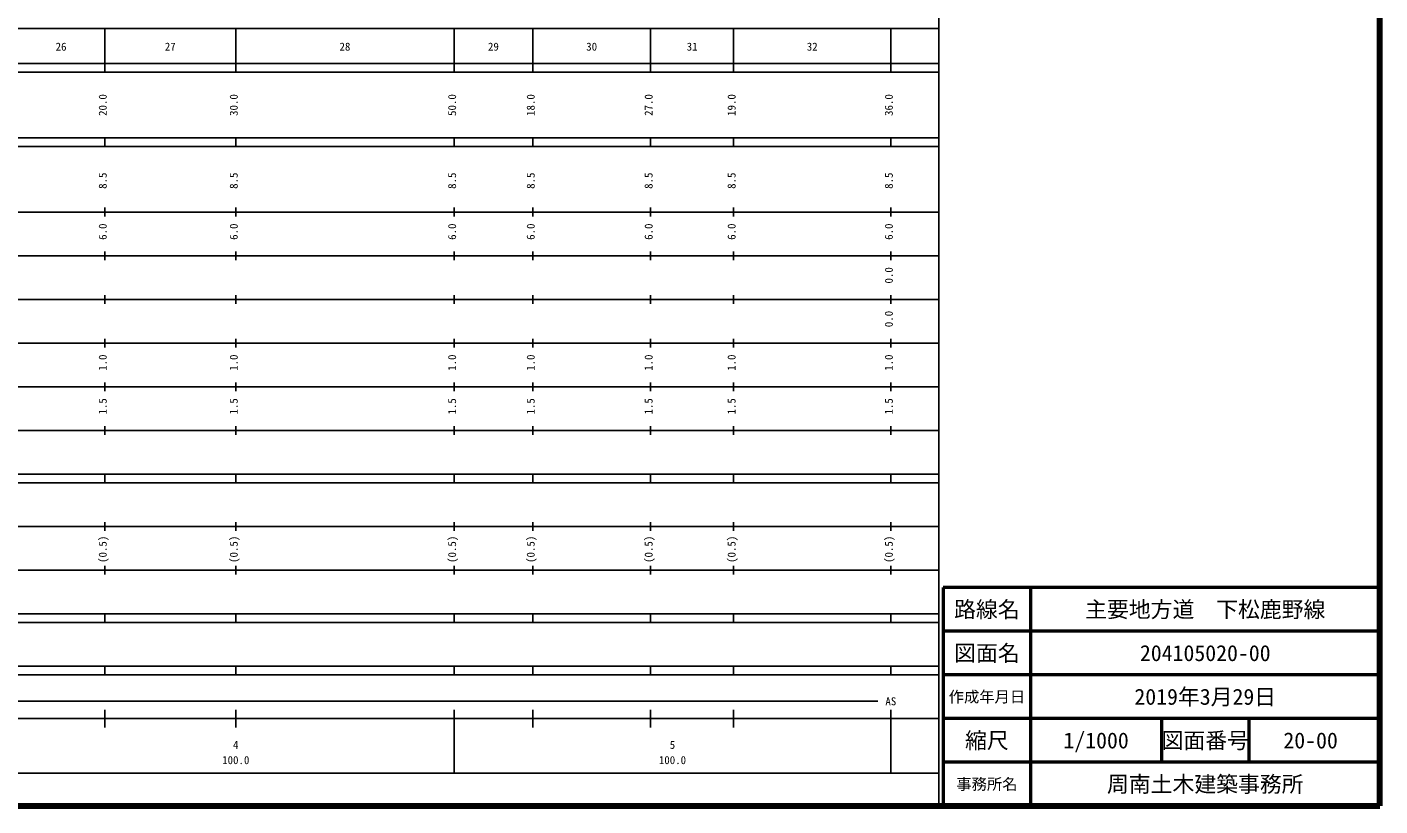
# Model space of a CAD drawing. Units: millimetres on the paper, enlarged 1000 times. Extents: x 40000 to 680000, y 20000 to 380000.
# Drawn here: x 370210 to 680000, y 20000 to 198357 of the extents above; entities that cross this region are included whole.
import ezdxf
from ezdxf.enums import TextEntityAlignment as Align

# ---------------------------------------------------------------- set-up
doc = ezdxf.new("R2010")
doc.units = ezdxf.units.MM
doc.header["$LTSCALE"] = 1000
for name, color, linetype, lineweight in [('M-TTL', 2, 'Continuous', 140), ('M-TTL-BAND', 7, 'Continuous', 25), ('M-TTL-FRAM', 2, 'Continuous', 50), ('M-TTL-LINE', 7, 'Continuous', 50)]:
    doc.layers.add(name, color=color, linetype=linetype, lineweight=lineweight)
doc.layers.add('M-TTL-TXT', color=7, linetype='Continuous')
doc.styles.add('ＭＳ ゴシック', font='')
doc.styles.get('ＭＳ ゴシック').set_extended_font_data('MS Gothic')

msp = doc.modelspace()

# ---------------------------------------------------------------- linework, layer by layer
at = {"layer": 'M-TTL'}
for p, q in [((680000, 20000), (680000, 380000)), ((40000, 20000), (680000, 20000))]:
    msp.add_line(p, q, dxfattribs=at)
at = {"layer": 'M-TTL-BAND'}
for p, q in [((579000, 20000), (579000, 370000)), ((68000, 198000), (579000, 198000)), ((388000, 188000), (388000, 198000)), ((418000, 188000), (418000, 198000)), ((468000, 188000), (468000, 198000)), ((486000, 188000), (486000, 198000)), ((513000, 188000), (513000, 198000)), ((532000, 188000), (532000, 198000)), ((568000, 188000), (568000, 198000)), ((40000, 190000), (579000, 190000)), ((40000, 188000), (579000, 188000)), ((40000, 173000), (579000, 173000)), ((40000, 171000), (579000, 171000)), ((388000, 171000), (388000, 173000)), ((418000, 171000), (418000, 173000)), ((468000, 171000), (468000, 173000)), ((486000, 171000), (486000, 173000)), ((513000, 171000), (513000, 173000)), ((532000, 171000), (532000, 173000)), ((568000, 171000), (568000, 173000)), ((40000, 156000), (579000, 156000)), ((388000, 155000), (388000, 157000)), ((418000, 155000), (418000, 157000)), ((468000, 155000), (468000, 157000)), ((486000, 155000), (486000, 157000)), ((513000, 155000), (513000, 157000)), ((532000, 155000), (532000, 157000)), ((568000, 155000), (568000, 157000)), ((46000, 146000), (579000, 146000)), ((388000, 145000), (388000, 147000)), ((418000, 145000), (418000, 147000)), ((468000, 145000), (468000, 147000)), ((486000, 145000), (486000, 147000)), ((513000, 145000), (513000, 147000)), ((532000, 145000), (532000, 147000)), ((568000, 145000), (568000, 147000)), ((388000, 135000), (388000, 137000)), ((418000, 135000), (418000, 137000)), ((468000, 135000), (468000, 137000)), ((486000, 135000), (486000, 137000)), ((513000, 135000), (513000, 137000)), ((532000, 135000), (532000, 137000)), ((568000, 135000), (568000, 137000)), ((52000, 136000), (579000, 136000)), ((46000, 126000), (579000, 126000)), ((388000, 125000), (388000, 127000)), ((418000, 125000), (418000, 127000)), ((468000, 125000), (468000, 127000)), ((486000, 125000), (486000, 127000)), ((513000, 125000), (513000, 127000)), ((532000, 125000), (532000, 127000)), ((568000, 125000), (568000, 127000)), ((52000, 116000), (579000, 116000)), ((388000, 115000), (388000, 117000)), ((418000, 115000), (418000, 117000)), ((468000, 115000), (468000, 117000)), ((486000, 115000), (486000, 117000)), ((513000, 115000), (513000, 117000)), ((532000, 115000), (532000, 117000)), ((568000, 115000), (568000, 117000)), ((46000, 106000), (579000, 106000)), ((388000, 105000), (388000, 107000)), ((418000, 105000), (418000, 107000)), ((468000, 105000), (468000, 107000)), ((486000, 105000), (486000, 107000)), ((513000, 105000), (513000, 107000)), ((532000, 105000), (532000, 107000)), ((568000, 105000), (568000, 107000)), ((40000, 96000), (579000, 96000)), ((40000, 94000), (579000, 94000)), ((388000, 94000), (388000, 96000)), ((418000, 94000), (418000, 96000)), ((468000, 94000), (468000, 96000)), ((486000, 94000), (486000, 96000)), ((513000, 94000), (513000, 96000)), ((532000, 94000), (532000, 96000)), ((568000, 94000), (568000, 96000)), ((49000, 84000), (579000, 84000)), ((388000, 83000), (388000, 85000)), ((418000, 83000), (418000, 85000)), ((468000, 83000), (468000, 85000)), ((486000, 83000), (486000, 85000)), ((513000, 83000), (513000, 85000)), ((532000, 83000), (532000, 85000)), ((568000, 83000), (568000, 85000)), ((388000, 73000), (388000, 75000)), ((418000, 73000), (418000, 75000)), ((468000, 73000), (468000, 75000)), ((486000, 73000), (486000, 75000)), ((513000, 73000), (513000, 75000)), ((532000, 73000), (532000, 75000)), ((568000, 73000), (568000, 75000)), ((40000, 74000), (579000, 74000)), ((40000, 64000), (579000, 64000)), ((40000, 62000), (579000, 62000)), ((388000, 62000), (388000, 64000)), ((418000, 62000), (418000, 64000)), ((468000, 62000), (468000, 64000)), ((486000, 62000), (486000, 64000)), ((513000, 62000), (513000, 64000)), ((532000, 62000), (532000, 64000)), ((568000, 62000), (568000, 64000)), ((40000, 52000), (579000, 52000)), ((40000, 50000), (579000, 50000)), ((388000, 50000), (388000, 52000)), ((418000, 50000), (418000, 52000)), ((468000, 50000), (468000, 52000)), ((486000, 50000), (486000, 52000)), ((513000, 50000), (513000, 52000)), ((532000, 50000), (532000, 52000)), ((568000, 50000), (568000, 52000)), ((71000, 44000), (565000, 44000)), ((388000, 38000), (388000, 42000)), ((418000, 38000), (418000, 42000)), ((468000, 27500), (468000, 42000)), ((486000, 38000), (486000, 42000)), ((513000, 38000), (513000, 42000)), ((532000, 38000), (532000, 42000)), ((568000, 27500), (568000, 42000)), ((40000, 40000), (579000, 40000)), ((68000, 27500), (579000, 27500))]:
    msp.add_line(p, q, dxfattribs=at)
at = {"layer": 'M-TTL-FRAM'}
for p, q in [((680000, 70000), (580000, 70000)), ((580000, 70000), (580000, 20000))]:
    msp.add_line(p, q, dxfattribs=at)
at = {"layer": 'M-TTL-LINE'}
for p, q in [((600000, 70000), (600000, 20000)), ((680000, 60000), (580000, 60000)), ((680000, 50000), (580000, 50000)), ((680000, 40000), (580000, 40000)), ((630000, 40000), (630000, 30000)), ((650000, 40000), (650000, 30000)), ((680000, 30000), (580000, 30000))]:
    msp.add_line(p, q, dxfattribs=at)

# ---------------------------------------------------------------- texts
at = {"layer": 'M-TTL-BAND', "style": 'ＭＳ ゴシック'}
for s, p in [('26', (378000, 192405)), ('27', (403000, 192405)), ('28', (443000, 192405)), ('29', (477000, 192405)), ('30', (499500, 192405)), ('31', (522500, 192405)), ('32', (550000, 192405)), ('AS', (568000, 42500)), ('4', (418000, 32523)), ('5', (518000, 32523)), ('100.0', (418000, 29033)), ('100.0', (518000, 29033))]:
    msp.add_text(s, height=1833, dxfattribs=at).set_placement(p, align=Align.BOTTOM_CENTER)
for s, p in [('20.0', (389000, 180500)), ('30.0', (419000, 180500)), ('50.0', (469000, 180500)), ('18.0', (487000, 180500)), ('27.0', (514000, 180500)), ('19.0', (533000, 180500)), ('36.0', (569000, 180500)), ('8.5', (389000, 163174)), ('8.5', (419000, 163174)), ('8.5', (469000, 163174)), ('8.5', (487000, 163174)), ('8.5', (514000, 163174)), ('8.5', (533000, 163174)), ('8.5', (569000, 163174)), ('6.0', (389000, 151500)), ('6.0', (419000, 151500)), ('6.0', (469000, 151500)), ('6.0', (487000, 151500)), ('6.0', (514000, 151500)), ('6.0', (533000, 151500)), ('6.0', (569000, 151500)), ('0.0', (569000, 141500)), ('0.0', (569000, 131500)), ('1.0', (389000, 121500)), ('1.0', (419000, 121500)), ('1.0', (469000, 121500)), ('1.0', (487000, 121500)), ('1.0', (514000, 121500)), ('1.0', (533000, 121500)), ('1.0', (569000, 121500)), ('1.5', (389000, 111500)), ('1.5', (419000, 111500)), ('1.5', (469000, 111500)), ('1.5', (487000, 111500)), ('1.5', (514000, 111500)), ('1.5', (533000, 111500)), ('1.5', (569000, 111500)), ('(0.5)', (389000, 78764)), ('(0.5)', (419000, 78764)), ('(0.5)', (469000, 78764)), ('(0.5)', (487000, 78764)), ('(0.5)', (514000, 78764)), ('(0.5)', (533000, 78764)), ('(0.5)', (569000, 78764))]:
    msp.add_text(s, height=1833, rotation=90, dxfattribs=at).set_placement(p, align=Align.BOTTOM_CENTER)
at = {"layer": 'M-TTL-TXT', "style": 'ＭＳ ゴシック'}
for s, height, p in [('路線名', 3666, (590000, 65000)), ('路線名', 3666, (590000, 65000)), ('主要地方道\u3000下松鹿野線', 3666, (640000, 65000)), ('図面名', 3666, (590000, 55000)), ('図面名', 3666, (590000, 55000)), ('204105020-00', 3666, (640000, 55000)), ('作成年月日', 2566, (590000, 45000)), ('作成年月日', 2566, (590000, 45000)), ('2019年3月29日', 3666, (640000, 45000)), ('縮尺', 3666, (590000, 35000)), ('縮尺', 3666, (590000, 35000)), ('図面番号', 3666, (640000, 35000)), ('図面番号', 3666, (640000, 35000)), ('1/1000', 3666, (615000, 35000)), ('20-00', 3666, (664125, 35000)), ('事務所名', 2566, (590000, 25000)), ('事務所名', 2566, (590000, 25000)), ('周南土木建築事務所', 3666, (640000, 25000))]:
    msp.add_text(s, height=height, dxfattribs=at).set_placement(p, align=Align.MIDDLE_CENTER)

doc.saveas('drawing.dxf')
